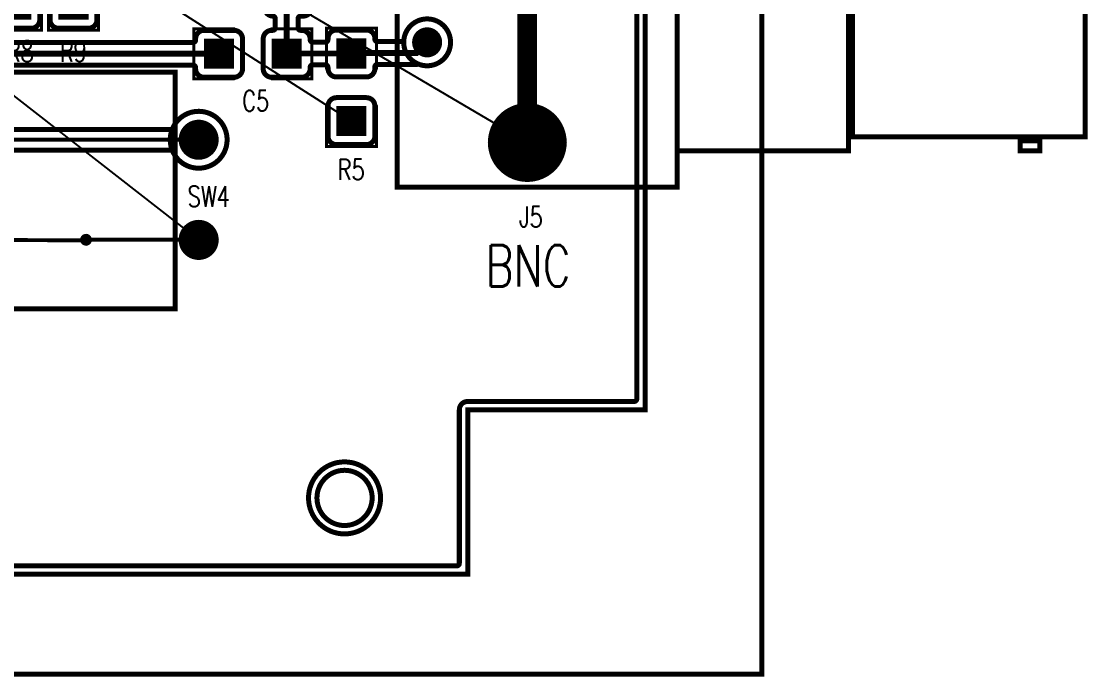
# Model space of a CAD drawing. Extents: x -6 to 155, y -5 to 91.
# Drawn here: x 101.4 to 155.4, y -5.2 to 28 of the extents above; entities that cross this region are included whole.
import ezdxf

# ---------------------------------------------------------------- set-up
doc = ezdxf.new("R2010")
doc.units = 0
for name, pattern in [('SIG_16', [2, 1, 1]), ('SIG_17', [2, 1, 1]), ('SIG_56', [2, 1, 1]), ('SIG_7', [2, 1, 1])]:
    doc.linetypes.add(name, pattern=pattern)
for name, color, linetype in [('2D_LINE_27', 6, 'CONTINUOUS'), ('BOARD_CUTOUT_00', 254, 'CONTINUOUS'), ('BOARD_OUTLINE_00', 254, 'CONTINUOUS'), ('DRIL_PLTE_THRU_01', 56, 'CONTINUOUS'), ('DRIL_PLTE_THRU_02', 136, 'CONTINUOUS'), ('DRIL_SYMBOL', 254, 'CONTINUOUS'), ('LINK_00', 6, 'CONTINUOUS'), ('PADS_BOT', 4, 'CONTINUOUS'), ('PADS_INNER', 2, 'CONTINUOUS'), ('PADS_TOP', 2, 'CONTINUOUS'), ('PART_NAME_01', 254, 'CONTINUOUS'), ('PART_TOP_2DLINE_00', 3, 'CONTINUOUS'), ('PART_TOP_2DLINE_01', 3, 'CONTINUOUS'), ('POUR_OUTLINE_01', 56, 'CONTINUOUS'), ('POUR_OUTLINE_02', 136, 'CONTINUOUS'), ('POUR_PADTHERM_02', 136, 'CONTINUOUS'), ('POUR_VIATHERM_02', 136, 'CONTINUOUS'), ('POUR_VOID_01', 56, 'CONTINUOUS'), ('POUR_VOID_02', 136, 'CONTINUOUS'), ('TEXT_26', 3, 'CONTINUOUS'), ('TRACE_01', 2, 'CONTINUOUS'), ('TRACE_02', 4, 'CONTINUOUS'), ('VIAPTS', 2, 'CONTINUOUS')]:
    doc.layers.add(name, color=color, linetype=linetype)
doc.styles.add('W0$2', font='simplex', dxfattribs={"width": 0.75})
doc.styles.add('W0$29997', font='simplex', dxfattribs={"width": 0.75})

# ---------------------------------------------------------------- blocks, each defined once
blk = doc.blocks.new('SMOOTH_0$254')
at = {"const_width": 0.127}
blk.add_lwpolyline([(-0.0635, 0, 1), (0.0635, 0, 1)], format="xyb", close=True, dxfattribs=at)
blk = doc.blocks.new('BOARD_16')
at = {"layer": 'BOARD_CUTOUT_00', "const_width": 0.254}
blk.add_lwpolyline([(196.35, -136.725, 1), (193.55, -136.725, 1)], format="xyb", close=True, dxfattribs=at)
at = {"layer": 'BOARD_OUTLINE_00', "const_width": 0.254}
blk.add_lwpolyline([(77.2, -62.6), (87.2, -62.6), (87.2, -54.6), (201.2, -54.6), (201.2, -64.6), (210.2, -64.6), (210.2, -132.26), (201.2, -132.26), (201.2, -140.6), (87.2, -140.6), (87.2, -132.6), (77.2, -132.6)], close=True, dxfattribs=at)
at = {"layer": 'BOARD_OUTLINE_00'}
for p in [(201.2, -132.26), (210.2, -132.26), (201.2, -140.6)]:
    blk.add_blockref('SMOOTH_0$254', p, dxfattribs=at)
blk = doc.blocks.new('DRAWING_40')
at = {"layer": '2D_LINE_27', "const_width": 0.254}
blk.add_lwpolyline([(6.5, -3.5), (151.5, -3.5), (151.5, -99.5), (6.5, -99.5)], close=True, dxfattribs=at)
at = {"layer": '2D_LINE_27'}
blk.add_blockref('SMOOTH_0$254', (151.5, -99.5), dxfattribs=at)
blk = doc.blocks.new('POUR_VOID_110')
at = {"layer": 'POUR_VOID_02', "const_width": 0.254}
blk.add_lwpolyline([(132.107, 8.44, 1), (134.993, 8.44, 1)], format="xyb", close=True, dxfattribs=at)
blk = doc.blocks.new('POUR_VOID_104')
at = {"layer": 'POUR_VOID_02', "const_width": 0.254}
blk.add_lwpolyline([(139.123, -9.725, 1), (142.777, -9.725, 1)], format="xyb", close=True, dxfattribs=at)
blk = doc.blocks.new('POUR_VOID_103')
at = {"layer": 'POUR_VOID_02', "const_width": 0.254}
blk.add_lwpolyline([(143.951, 13.38, 1), (146.329, 13.38, 1)], format="xyb", close=True, dxfattribs=at)
blk = doc.blocks.new('POUR_OUTLINE_98')
at = {"layer": 'POUR_OUTLINE_02', "const_width": 0.254}
blk.add_lwpolyline([(33.754, -13.173), (146.646, -13.173, 0.414214), (146.773, -13.046), (146.773, -5.26, -0.414214), (147.2, -4.833), (155.646, -4.833, 0.414214), (155.773, -4.706), (155.773, 50.506, 0.564943), (155.587, 50.618, -0.564943), (153.493, 51.88), (153.493, 54.88, -0.564943), (155.587, 56.142, 0.564943), (155.773, 56.254), (155.773, 61.846, 0.414214), (155.646, 61.973), (147.2, 61.973, -0.414214), (146.773, 62.4), (146.773, 71.846, 0.414214), (146.646, 71.973), (33.754, 71.973, 0.414214)], format="xyb", dxfattribs=at)
for name in ['POUR_VOID_103', 'POUR_VOID_110', 'POUR_VOID_104']:
    blk.add_blockref(name, (0, 0))
blk = doc.blocks.new('POUR_VIATHERM_161')
at = {"layer": 'POUR_VIATHERM_02'}
for points in [[(127.53625, 3.36625), (127.53625, 3.36625)], [(127.83625, 3.66625), (127.83625, 3.66625)], [(128.13625, 3.36625), (128.13625, 3.36625)], [(127.83625, 3.06625), (127.83625, 3.06625)]]:
    blk.add_lwpolyline(points, dxfattribs=at)
blk = doc.blocks.new('POUR_PADTHERM_165')
at = {"layer": 'POUR_PADTHERM_02'}
for points in [[(133.55, 4.376), (133.55, 4.376, 1), (133.55, 4.376), (133.55, 4.376, 1), (133.55, 4.376)], [(132.534, 3.36), (132.534, 3.36, 1), (132.534, 3.36), (132.534, 3.36, 1), (132.534, 3.36)], [(134.566, 3.36), (134.566, 3.36, 1), (134.566, 3.36), (134.566, 3.36, 1), (134.566, 3.36)], [(133.55, 2.344), (133.55, 2.344, 1), (133.55, 2.344), (133.55, 2.344, 1), (133.55, 2.344)]]:
    blk.add_lwpolyline(points, format="xyb", dxfattribs=at)
blk = doc.blocks.new('POUR_PADTHERM_168')
at = {"layer": 'POUR_PADTHERM_02'}
for points in [[(150.22, 10.3), (150.22, 10.3, 1), (150.22, 10.3), (150.22, 10.3, 1), (150.22, 10.3)], [(148.22, 8.3), (148.22, 8.3, 1), (148.22, 8.3), (148.22, 8.3, 1), (148.22, 8.3)], [(152.22, 8.3), (152.22, 8.3, 1), (152.22, 8.3), (152.22, 8.3, 1), (152.22, 8.3)], [(150.22, 6.3), (150.22, 6.3, 1), (150.22, 6.3), (150.22, 6.3, 1), (150.22, 6.3)]]:
    blk.add_lwpolyline(points, format="xyb", dxfattribs=at)
blk = doc.blocks.new('POUR_HEADER_0')
for name in ['POUR_OUTLINE_98', 'POUR_PADTHERM_168', 'POUR_PADTHERM_165', 'POUR_VIATHERM_161']:
    blk.add_blockref(name, (-33.2, -64.3))
blk = doc.blocks.new('POUR_VOID_61')
at = {"layer": 'POUR_VOID_01', "const_width": 0.254}
blk.add_lwpolyline([(144.663, 30.981), (144.663, 30.219, -0.493238), (142.846, 28.825, 0.268029), (142.723, 28.792), (141.055, 27.125, -0.198912), (140.4, 26.853), (138.318, 26.853, 0.289662), (138.204, 26.78, -0.362164), (136.526, 26.005, 0.268029), (136.403, 25.972), (136.175, 25.745, -0.198912), (135.52, 25.473), (127.957, 25.473, 0.198912), (127.867, 25.436), (126.284, 23.853, 0.198912), (126.247, 23.763), (126.247, 22.888, 0.161887), (126.272, 22.812, -1.208665), (124.173, 21.788, 0.764635), (123.927, 21.788, -0.187436), (123.416, 21.095, 0.257032), (123.357, 20.988), (123.357, 20.526, 0.198912), (123.394, 20.436), (123.89, 19.941, 0.198912), (123.98, 19.904), (125.062, 19.904, -0.414214), (125.489, 19.477), (125.489, 19.419, 0.414214), (125.616, 19.292), (125.884, 19.292, 0.414214), (126.011, 19.419), (126.011, 19.477, -0.414214), (126.438, 19.904), (127.962, 19.904, -0.414214), (128.389, 19.477), (128.389, 17.953, -0.414214), (127.962, 17.525), (126.438, 17.525, -0.414214), (126.011, 17.953), (126.011, 18.01, 0.414214), (125.884, 18.137), (125.616, 18.137, 0.414214), (125.489, 18.01), (125.489, 17.953, -0.414214), (125.062, 17.525), (123.538, 17.525, -0.011297), (123.519, 17.526, 0.684644), (123.423, 17.309), (124.221, 16.512, 0.198912), (124.311, 16.475), (125.062, 16.475, -0.414214), (125.489, 16.047), (125.489, 14.524, -0.414214), (125.062, 14.096), (123.538, 14.096, -0.414214), (123.111, 14.524), (123.111, 15.654, 0.198912), (123.074, 15.744), (121.35, 17.468, 0.086184), (121.314, 17.493, -1.420303), (122.282, 18.461, 0.086184), (122.307, 18.425), (122.895, 17.838, 0.684644), (123.111, 17.933, -0.011297), (123.111, 17.953), (123.111, 19.035, 0.198912), (123.074, 19.125), (122.519, 19.679, 0.066102), (122.493, 19.7, -0.268546), (122.203, 20.2), (122.203, 20.988, 0.257032), (122.144, 21.095, -0.187436), (121.633, 21.788, 0.764635), (121.387, 21.788, -0.187436), (120.876, 21.095, 0.257032), (120.817, 20.988), (120.817, 20.355, -0.198912), (120.648, 19.946), (119.726, 19.025, 0.198912), (119.689, 18.935), (119.689, 18.294, 0.198912), (119.726, 18.204), (121.908, 16.023, -0.198912), (122.077, 15.614), (122.077, 14.092, 0.198912), (122.114, 14.002), (122.702, 13.414, 0.198912), (122.792, 13.377), (133.269, 13.377, 0.414214), (133.396, 13.504), (133.396, 13.562, -0.414214), (133.823, 13.989), (135.347, 13.989, -0.414214), (135.775, 13.562), (135.775, 12.038, -0.414214), (135.347, 11.611), (133.823, 11.611, -0.414214), (133.396, 12.038), (133.396, 12.096, 0.414214), (133.269, 12.223), (122.5, 12.223, -0.198912), (122.092, 12.392), (121.092, 13.392, -0.198912), (120.923, 13.8), (120.923, 15.323, 0.198912), (120.886, 15.413), (118.91, 17.388, 0.198912), (118.82, 17.425), (117.738, 17.425, -0.414214), (117.311, 17.852), (117.311, 17.91, 0.414214), (117.184, 18.037), (116.716, 18.037, 0.414214), (116.589, 17.91), (116.589, 17.852, -0.414214), (116.162, 17.425), (114.638, 17.425, -0.414214), (114.211, 17.852), (114.211, 19.377, -0.414214), (114.638, 19.804), (116.162, 19.804, -0.414214), (116.589, 19.377), (116.589, 19.319, 0.414214), (116.716, 19.192), (117.184, 19.192, 0.414214), (117.311, 19.319), (117.311, 19.377, -0.414214), (117.738, 19.804), (118.82, 19.804, 0.198912), (118.91, 19.841), (119.626, 20.556, 0.198912), (119.663, 20.646), (119.663, 20.988, 0.257032), (119.604, 21.095, -0.158862), (119.134, 21.663, 0.827623), (118.889, 21.617), (118.889, 21.338, -0.414214), (118.462, 20.911), (116.938, 20.911, -0.414214), (116.511, 21.338), (116.511, 22.42, 0.198912), (116.474, 22.51), (115.777, 23.207, 0.310382), (115.635, 23.233, -0.104987), (115.462, 23.196), (113.938, 23.196, -0.414214), (113.511, 23.623), (113.511, 24.706, 0.198912), (113.474, 24.796), (111.992, 26.277, -0.198912), (111.823, 26.686), (111.823, 31.415, -0.198912), (111.992, 31.823), (113.277, 33.108, -0.198912), (113.686, 33.277), (117.708, 33.277, 0.198912), (117.798, 33.314), (118.986, 34.502, 0.198912), (119.023, 34.592), (119.023, 38.808, 0.198912), (118.986, 38.898), (117.158, 40.726, 0.198912), (117.068, 40.763), (117.012, 40.763, 0.257032), (116.905, 40.704, -0.187436), (116.212, 40.193, 0.764635), (116.212, 39.947, -7.497387), (115.588, 39.947, 0.764635), (115.588, 40.193, -0.764634), (115.588, 42.487, 0.764635), (115.588, 42.733, -0.764634), (115.588, 45.027, 0.764635), (115.588, 45.273, -7.497387), (116.212, 45.273, 0.764635), (116.212, 45.027, -0.764634), (116.212, 42.733, 0.764635), (116.212, 42.487, -0.187436), (116.905, 41.976, 0.257032), (117.012, 41.917), (117.36, 41.917, -0.198912), (117.768, 41.748), (120.008, 39.508, -0.198912), (120.177, 39.1), (120.177, 34.3, -0.198912), (120.008, 33.892), (118.408, 32.292, -0.198912), (118, 32.123), (113.977, 32.123, 0.198912), (113.887, 32.086), (113.014, 31.213, 0.198912), (112.977, 31.123), (112.977, 26.977, 0.198912), (113.014, 26.887), (114.29, 25.612, 0.198912), (114.38, 25.575), (115.462, 25.575, -0.414214), (115.889, 25.148), (115.889, 24.78, 0.198912), (115.926, 24.69), (117.29, 23.326, 0.198912), (117.38, 23.289), (118.462, 23.289, -0.414214), (118.889, 22.862), (118.889, 22.583, 0.827623), (119.134, 22.537, -0.361639), (120.469, 23.267, 0.740503), (120.583, 23.481), (116.864, 27.2, 0.198912), (116.774, 27.237), (116.016, 27.237, 0.414214), (115.889, 27.11), (115.889, 27.052, -0.414214), (115.462, 26.625), (113.938, 26.625, -0.414214), (113.511, 27.052), (113.511, 28.576, -0.414214), (113.938, 29.004), (115.462, 29.004, -0.414214), (115.889, 28.576), (115.889, 28.519, 0.414214), (116.016, 28.392), (117.066, 28.392, -0.043622), (117.166, 28.383, 0.20296), (117.262, 28.405, 0.202959), (117.326, 28.329, -0.079392), (117.474, 28.223), (122.402, 23.294, 0.257031), (122.519, 23.26, -0.401311), (123.927, 22.412, 0.764635), (124.173, 22.412, -0.094476), (124.368, 22.812, 0.161887), (124.393, 22.888), (124.393, 24.2, -0.198912), (124.665, 24.855), (126.865, 27.055, -0.198912), (127.52, 27.327), (135.083, 27.327, 0.198912), (135.173, 27.364), (135.42, 27.611, 0.198912), (135.457, 27.701), (135.457, 28.161, -0.799842), (138.204, 28.78, 0.289662), (138.318, 28.707), (139.963, 28.707, 0.198912), (140.053, 28.744), (141.74, 30.431, 0.198912), (141.777, 30.521), (141.777, 30.679, 0.198912), (141.74, 30.769), (135.445, 37.065, -0.198912), (135.173, 37.72), (135.173, 38.366, 0.414214), (135.046, 38.493), (133.378, 38.493, 0.274222), (133.266, 38.427, -0.776655), (130.557, 39.119), (130.557, 39.881, -0.211779), (131.031, 40.95, 0.211779), (131.073, 41.045), (131.073, 48.163, 0.198912), (131.036, 48.253), (128.79, 50.499, 0.510166), (128.587, 50.467, -0.623255), (125.996, 50.5, 0.289662), (125.882, 50.573), (124.308, 50.573, 0.161887), (124.232, 50.548, -1.996199), (124.232, 52.452, 0.161887), (124.308, 52.427), (125.882, 52.427, 0.289662), (125.996, 52.5, -0.632384), (128.604, 52.5, 0.289662), (128.718, 52.427), (129.1, 52.427, -0.198912), (129.755, 52.155), (132.655, 49.255, -0.198912), (132.927, 48.6), (132.927, 41.045, 0.211779), (132.969, 40.95, -0.112334), (133.336, 40.426, 0.304815), (133.454, 40.347), (135.21, 40.347, 0.177126), (135.292, 40.377, -0.91919), (137.057, 38.612, 0.177126), (137.027, 38.53), (137.027, 38.157, 0.198912), (137.064, 38.067), (142.723, 32.408, 0.268029), (142.846, 32.375, -0.493238)], format="xyb", close=True, dxfattribs=at)
blk = doc.blocks.new('POUR_VOID_60')
at = {"layer": 'POUR_VOID_01', "const_width": 0.254}
blk.add_lwpolyline([(128.389, 16.047), (128.389, 14.524, -0.414214), (127.962, 14.096), (126.438, 14.096, -0.414214), (126.011, 14.524), (126.011, 16.047, -0.414214), (126.438, 16.475), (127.962, 16.475, -0.414214)], format="xyb", close=True, dxfattribs=at)
blk = doc.blocks.new('POUR_VOID_57')
at = {"layer": 'POUR_VOID_01', "const_width": 0.254}
blk.add_lwpolyline([(122.277, 8.967), (132.123, 8.967, 0.293284), (132.238, 9.041, -4.583001), (132.238, 7.839, 0.293284), (132.123, 7.913), (122.277, 7.913, 0.293284)], format="xyb", dxfattribs=at)
blk = doc.blocks.new('POUR_VOID_54')
at = {"layer": 'POUR_VOID_01', "const_width": 0.254}
blk.add_lwpolyline([(143.96, 13.528, -2.851194), (144.736, 12.262, 0.12036), (144.676, 12.268, -0.033186), (144.6, 12.263), (142.616, 12.263, 0.414214), (142.489, 12.136), (142.489, 12.053, -0.414214), (142.062, 11.625), (140.538, 11.625, -0.414214), (140.111, 12.053), (140.111, 12.11, 0.414214), (139.984, 12.237), (139.331, 12.237, 0.414214), (139.204, 12.11), (139.204, 12.038, -0.414214), (138.776, 11.611), (137.252, 11.611, -0.414214), (136.825, 12.038), (136.825, 13.562, -0.414214), (137.252, 13.989), (137.31, 13.989, 0.414214), (137.437, 14.116), (137.437, 14.584, 0.407354), (137.313, 14.711, -0.407354), (136.896, 15.138), (136.896, 16.662, -0.414214), (137.323, 17.089), (138.847, 17.089, -0.414214), (139.275, 16.662), (139.275, 15.138, -0.414214), (138.847, 14.711), (138.719, 14.711, 0.414214), (138.592, 14.584), (138.592, 14.116, 0.414214), (138.719, 13.989), (138.776, 13.989, -0.414214), (139.204, 13.562), (139.204, 13.519, 0.414214), (139.331, 13.392), (139.984, 13.392, 0.414214), (140.111, 13.519), (140.111, 13.576, -0.414214), (140.538, 14.004), (142.062, 14.004, -0.414214), (142.489, 13.576), (142.489, 13.544, 0.414214), (142.616, 13.417), (143.834, 13.417, 0.378073)], format="xyb", close=True, dxfattribs=at)
blk = doc.blocks.new('POUR_VOID_53')
at = {"layer": 'POUR_VOID_01', "const_width": 0.254}
blk.add_lwpolyline([(142.489, 10.148), (142.489, 8.623, -0.414214), (142.062, 8.196), (140.538, 8.196, -0.414214), (140.111, 8.623), (140.111, 10.148, -0.414214), (140.538, 10.575), (142.062, 10.575, -0.414214)], format="xyb", close=True, dxfattribs=at)
blk = doc.blocks.new('POUR_VOID_52')
at = {"layer": 'POUR_VOID_01', "const_width": 0.254}
blk.add_lwpolyline([(139.123, -9.725, 1), (142.777, -9.725, 1)], format="xyb", close=True, dxfattribs=at)
blk = doc.blocks.new('POUR_OUTLINE_22')
at = {"layer": 'POUR_OUTLINE_01', "const_width": 0.254}
blk.add_lwpolyline([(33.754, -13.173), (146.646, -13.173, 0.414214), (146.773, -13.046), (146.773, -5.26, -0.414214), (147.2, -4.833), (155.646, -4.833, 0.414214), (155.773, -4.706), (155.773, 50.506, 0.564943), (155.587, 50.618, -0.564943), (153.493, 51.88), (153.493, 54.88, -0.564943), (155.587, 56.142, 0.564943), (155.773, 56.254), (155.773, 61.846, 0.414214), (155.646, 61.973), (147.2, 61.973, -0.414214), (146.773, 62.4), (146.773, 71.846, 0.414214), (146.646, 71.973), (33.754, 71.973, 0.414214)], format="xyb", dxfattribs=at)
for name in ['POUR_VOID_57', 'POUR_VOID_61', 'POUR_VOID_54', 'POUR_VOID_60', 'POUR_VOID_53', 'POUR_VOID_52']:
    blk.add_blockref(name, (0, 0))
blk = doc.blocks.new('POUR_HEADER_1')
blk.add_blockref('POUR_OUTLINE_22', (-32.3, -65.7))
blk = doc.blocks.new('PART_BODY_TOP_21')
at = {"layer": 'PART_TOP_2DLINE_01', "const_width": 0.254}
for points in [[(-4.8, 28.3), (4.8, 28.3), (4.8, 16.5), (-4.8, 16.5)], [(-5.5, 26), (-5, 26), (-5, 25), (-5.5, 25)], [(5, 26), (5.5, 26), (5.5, 25), (5, 25)], [(-5.5, 16.3), (5.5, 16.3), (5.5, 7.6), (-5.5, 7.6)], [(-7.35, -6.6), (7.35, -6.6), (7.35, 7.6), (-7.35, 7.6)]]:
    blk.add_lwpolyline(points, close=True, dxfattribs=at)
at = {"layer": 'PART_TOP_2DLINE_01'}
for p in [(-4.8, 28.3), (4.8, 28.3), (-5.5, 26), (-5, 26), (5, 26), (5.5, 26), (-5.5, 25), (-5, 25), (5, 25), (5.5, 25), (-5.5, 16.3), (-4.8, 16.5), (4.8, 16.5), (5.5, 16.3), (-7.35, 7.6), (-5.5, 7.6), (5.5, 7.6), (7.35, 7.6), (-7.35, -6.6), (7.35, -6.6)]:
    blk.add_blockref('SMOOTH_0$254', p, dxfattribs=at)
blk = doc.blocks.new('DRIL_SYMBOL_2')
at = {"layer": 'DRIL_SYMBOL', "const_width": 0.0508}
for points in [[(-0.254, 0), (0.254, 0)], [(0, -0.254), (0, 0.254)]]:
    blk.add_lwpolyline(points, dxfattribs=at)
blk = doc.blocks.new('DRIL_HOLE_2')
at = {"const_width": 1}
blk.add_lwpolyline([(-0.5, 0, 1), (0.5, 0, 1)], format="xyb", close=True, dxfattribs=at)
blk.add_blockref('DRIL_SYMBOL_2', (0, 0))
blk = doc.blocks.new('PAD_4')
at = {"const_width": 2}
blk.add_lwpolyline([(0, -1, 1), (0, 1, 1)], format="xyb", close=True, dxfattribs=at)
blk = doc.blocks.new('STK_TOP_22')
at = {"layer": 'DRIL_PLTE_THRU_01'}
blk.add_blockref('DRIL_HOLE_2', (0, 0), dxfattribs=at)
at = {"layer": 'DRIL_PLTE_THRU_02'}
blk.add_blockref('DRIL_HOLE_2', (0, 0), dxfattribs=at)
at = {"layer": 'PADS_BOT'}
blk.add_blockref('PAD_4', (0, 0), dxfattribs=at)
at = {"layer": 'PADS_INNER'}
blk.add_blockref('PAD_4', (0, 0), dxfattribs=at)
at = {"layer": 'PADS_TOP'}
blk.add_blockref('PAD_4', (0, 0), dxfattribs=at)
blk = doc.blocks.new('DRIL_SYMBOL_0$9')
at = {"layer": 'DRIL_SYMBOL', "const_width": 0.0508}
for points in [[(-0.254, 0), (0.254, 0)], [(0, -0.254), (0, 0.254)]]:
    blk.add_lwpolyline(points, dxfattribs=at)
blk = doc.blocks.new('DRIL_HOLE_0$9')
at = {"const_width": 0.45}
blk.add_lwpolyline([(-0.225, 0, 1), (0.225, 0, 1)], format="xyb", close=True, dxfattribs=at)
blk.add_blockref('DRIL_SYMBOL_0$9', (0, 0))
blk = doc.blocks.new('PAD_1')
at = {"const_width": 0.762}
blk.add_lwpolyline([(0, -0.381, 1), (0, 0.381, 1)], format="xyb", close=True, dxfattribs=at)
blk = doc.blocks.new('STK_TOP_21')
at = {"layer": 'DRIL_PLTE_THRU_01'}
blk.add_blockref('DRIL_HOLE_0$9', (0, 0), dxfattribs=at)
at = {"layer": 'DRIL_PLTE_THRU_02'}
blk.add_blockref('DRIL_HOLE_0$9', (0, 0), dxfattribs=at)
at = {"layer": 'PADS_BOT'}
blk.add_blockref('PAD_1', (0, 0), dxfattribs=at)
at = {"layer": 'PADS_INNER'}
blk.add_blockref('PAD_1', (0, 0), dxfattribs=at)
at = {"layer": 'PADS_TOP'}
blk.add_blockref('PAD_1', (0, 0), dxfattribs=at)
blk = doc.blocks.new('SYM_TOP_6')
for name, p in [('PART_BODY_TOP_21', (0, 0)), ('STK_TOP_22', (-5.08, 0)), ('STK_TOP_22', (5.08, 0)), ('STK_TOP_21', (-2.54, -5.08)), ('STK_TOP_21', (0, -5.08))]:
    blk.add_blockref(name, p)
blk = doc.blocks.new('PART_TOP_5')
blk.add_blockref('SYM_TOP_6', (0, 0))
at = {"layer": 'PART_NAME_01', "style": 'W0$2', "width": 0.75}
blk.add_text('J5', height=1.05, rotation=90, dxfattribs=at).set_placement((9.38, -0.42))
blk = doc.blocks.new('PART_BODY_TOP_20')
at = {"layer": 'PART_TOP_2DLINE_00', "const_width": 0.254}
blk.add_lwpolyline([(-5.35, -6.04), (5.15, -6.04), (5.15, 5.96), (-5.35, 5.96)], close=True, dxfattribs=at)
at = {"layer": 'PART_TOP_2DLINE_00'}
for p in [(-5.35, 5.96), (5.15, 5.96), (-5.35, -6.04), (5.15, -6.04)]:
    blk.add_blockref('SMOOTH_0$254', p, dxfattribs=at)
blk = doc.blocks.new('DRIL_SYMBOL_1$143')
at = {"layer": 'DRIL_SYMBOL', "const_width": 0.0508}
for points in [[(-0.254, 0), (0.254, 0)], [(0, -0.254), (0, 0.254)]]:
    blk.add_lwpolyline(points, dxfattribs=at)
blk = doc.blocks.new('DRIL_HOLE_1$143')
at = {"const_width": 0.5715}
blk.add_lwpolyline([(-0.28575, 0, 1), (0.28575, 0, 1)], format="xyb", close=True, dxfattribs=at)
blk.add_blockref('DRIL_SYMBOL_1$143', (0, 0))
blk = doc.blocks.new('PAD_3')
at = {"const_width": 1.016}
blk.add_lwpolyline([(0, -0.508, 1), (0, 0.508, 1)], format="xyb", close=True, dxfattribs=at)
blk = doc.blocks.new('STK_TOP_17')
at = {"layer": 'DRIL_PLTE_THRU_01'}
blk.add_blockref('DRIL_HOLE_1$143', (0, 0), dxfattribs=at)
at = {"layer": 'DRIL_PLTE_THRU_02'}
blk.add_blockref('DRIL_HOLE_1$143', (0, 0), dxfattribs=at)
at = {"layer": 'PADS_BOT'}
blk.add_blockref('PAD_3', (0, 0), dxfattribs=at)
at = {"layer": 'PADS_INNER'}
blk.add_blockref('PAD_3', (0, 0), dxfattribs=at)
at = {"layer": 'PADS_TOP'}
blk.add_blockref('PAD_3', (0, 0), dxfattribs=at)
blk = doc.blocks.new('SYM_TOP_5')
for name, p in [('PART_BODY_TOP_20', (0, 0)), ('STK_TOP_17', (-6.35, 2.54)), ('STK_TOP_17', (6.35, 2.54)), ('STK_TOP_17', (-6.35, -2.54)), ('STK_TOP_17', (6.35, -2.54))]:
    blk.add_blockref(name, p)
blk = doc.blocks.new('PART_TOP_6')
blk.add_blockref('SYM_TOP_5', (0, 0))
at = {"layer": 'PART_NAME_01', "style": 'W0$2', "width": 0.75}
blk.add_text('SW4', height=1.05, dxfattribs=at).set_placement((5.778, -0.858))
blk = doc.blocks.new('SMOOTH_0$1524')
at = {"const_width": 0.0762}
blk.add_lwpolyline([(-0.0381, 0, 1), (0.0381, 0, 1)], format="xyb", close=True, dxfattribs=at)
blk = doc.blocks.new('PART_BODY_TOP_26')
at = {"layer": 'PART_TOP_2DLINE_00', "const_width": 0.1524}
for points in [[(-0.9525, 1.27), (-2.9972, 1.27), (-2.9972, -1.27), (-0.9525, -1.27)], [(0.9525, 1.27), (2.9972, 1.27), (2.9972, -1.27), (0.9525, -1.27)]]:
    blk.add_lwpolyline(points, dxfattribs=at)
at = {"layer": 'PART_TOP_2DLINE_00'}
for p in [(-2.9972, 1.27), (-0.9525, 1.27), (0.9525, 1.27), (2.9972, 1.27), (-2.9972, -1.27), (-0.9525, -1.27), (0.9525, -1.27), (2.9972, -1.27)]:
    blk.add_blockref('SMOOTH_0$1524', p, dxfattribs=at)
blk = doc.blocks.new('DRIL_HOLE_0')
blk.add_lwpolyline([(0, 0, 1), (0, 0, 1)], format="xyb", close=True)
blk = doc.blocks.new('PAD_5')
blk.add_lwpolyline([(0, 0, 1), (0, 0, 1)], format="xyb", close=True)
blk = doc.blocks.new('PAD_2')
at = {"const_width": 1.524}
blk.add_lwpolyline([(-0.762, 0), (0.762, 0)], dxfattribs=at)
blk = doc.blocks.new('STK_TOP_23')
at = {"layer": 'DRIL_PLTE_THRU_01'}
blk.add_blockref('DRIL_HOLE_0', (0, 0), dxfattribs=at)
at = {"layer": 'DRIL_PLTE_THRU_02'}
blk.add_blockref('DRIL_HOLE_0', (0, 0), dxfattribs=at)
at = {"layer": 'PADS_BOT'}
blk.add_blockref('PAD_5', (0, 0), dxfattribs=at)
at = {"layer": 'PADS_INNER'}
blk.add_blockref('PAD_5', (0, 0), dxfattribs=at)
at = {"layer": 'PADS_TOP'}
blk.add_blockref('PAD_2', (0, 0), dxfattribs=at)
blk = doc.blocks.new('SYM_TOP_11')
for name, p in [('PART_BODY_TOP_26', (0, 0)), ('STK_TOP_23', (-1.7145, 0)), ('STK_TOP_23', (1.7145, 0))]:
    blk.add_blockref(name, p)
blk = doc.blocks.new('PART_TOP_14')
blk.add_blockref('SYM_TOP_11', (0, 0))
at = {"layer": 'PART_NAME_01', "style": 'W0$2', "width": 0.75}
blk.add_text('C5', height=1.05, rotation=180, dxfattribs=at).set_placement((0.55, 2.91))
blk = doc.blocks.new('PART_TOP_20')
blk.add_blockref('SYM_TOP_11', (0, 0))
at = {"layer": 'PART_NAME_01', "style": 'W0$2', "width": 0.75}
blk.add_text('R5', height=1.05, rotation=270, dxfattribs=at).set_placement((-4.7, 0.7))
blk = doc.blocks.new('PART_TOP_21')
blk.add_blockref('SYM_TOP_11', (0, 0))
at = {"layer": 'PART_NAME_01', "style": 'W0$2', "width": 0.75}
blk.add_text('R8', height=1.05, rotation=270, dxfattribs=at).set_placement((-4.6, 0.5))
blk = doc.blocks.new('PART_TOP_22')
blk.add_blockref('SYM_TOP_11', (0, 0))
at = {"layer": 'PART_NAME_01', "style": 'W0$2', "width": 0.75}
blk.add_text('R9', height=1.05, rotation=90, dxfattribs=at).set_placement((4.6, -0.7))
blk = doc.blocks.new('SMOOTH_0$2')
at = {"const_width": 0.1}
blk.add_lwpolyline([(-0.05, 0, 1), (0.05, 0, 1)], format="xyb", close=True, dxfattribs=at)
blk = doc.blocks.new('SMOOTH_0$3')
at = {"const_width": 0.15}
blk.add_lwpolyline([(-0.075, 0, 1), (0.075, 0, 1)], format="xyb", close=True, dxfattribs=at)
blk = doc.blocks.new('SMOOTH_1')
at = {"const_width": 0.5}
blk.add_lwpolyline([(-0.25, 0, 1), (0.25, 0, 1)], format="xyb", close=True, dxfattribs=at)
blk = doc.blocks.new('TRACE_4')
at = {"layer": 'TRACE_01', "linetype": 'SIG_56', "const_width": 1}
blk.add_lwpolyline([(127.02, 21.9), (127.02, 31.405)], dxfattribs=at)
at = {"layer": 'TRACE_01'}
for p in [(127.02, 31.405), (127.02, 21.9)]:
    blk.add_blockref('SMOOTH_1', p, dxfattribs=at)
blk = doc.blocks.new('DRIL_SYMBOL_0$3')
at = {"layer": 'DRIL_SYMBOL', "const_width": 0.0508}
for points in [[(-0.254, 0), (0.254, 0)], [(0, -0.254), (0, 0.254)]]:
    blk.add_lwpolyline(points, dxfattribs=at)
blk = doc.blocks.new('DRIL_HOLE_0$3')
at = {"const_width": 0.15}
blk.add_lwpolyline([(-0.075, 0, 1), (0.075, 0, 1)], format="xyb", close=True, dxfattribs=at)
blk.add_blockref('DRIL_SYMBOL_0$3', (0, 0))
blk = doc.blocks.new('PAD_19')
at = {"const_width": 0.3}
blk.add_lwpolyline([(0, -0.15, 1), (0, 0.15, 1)], format="xyb", close=True, dxfattribs=at)
blk = doc.blocks.new('STK_TOP_3')
at = {"layer": 'DRIL_PLTE_THRU_01'}
blk.add_blockref('DRIL_HOLE_0$3', (0, 0), dxfattribs=at)
at = {"layer": 'DRIL_PLTE_THRU_02'}
blk.add_blockref('DRIL_HOLE_0$3', (0, 0), dxfattribs=at)
at = {"layer": 'PADS_BOT'}
blk.add_blockref('PAD_19', (0, 0), dxfattribs=at)
at = {"layer": 'PADS_INNER'}
blk.add_blockref('PAD_19', (0, 0), dxfattribs=at)
at = {"layer": 'PADS_TOP'}
blk.add_blockref('PAD_19', (0, 0), dxfattribs=at)
blk = doc.blocks.new('SYM_TOP_1')
blk.add_blockref('STK_TOP_3', (0, 0))

msp = doc.modelspace()

# ---------------------------------------------------------------- linework, layer by layer
at = {"layer": 'LINK_00', "linetype": 'SIG_56'}
for p in [(118.1, 22.9855), (110.35, 16.96), (127.02, 21.9)]:
    msp.add_line(p, (33.33, 77.065), dxfattribs=at)
at = {"layer": 'TRACE_01', "linetype": 'SIG_17', "const_width": 0.3}
msp.add_lwpolyline([(95.3, 32.2145), (98.3, 29.2145), (98.3, 27.4), (99.3, 26.4), (111.3855, 26.4)], dxfattribs=at)
at = {"layer": 'TRACE_01', "linetype": 'SIG_16', "const_width": 0.3}
for points in [[(114.8145, 26.4), (114.8145, 29.429), (114.8855, 29.5)], [(118.1, 26.4145), (118.1255, 26.44), (121.4, 26.44), (121.94, 26.98)], [(114.8145, 26.4), (114.829, 26.4145), (118.1, 26.4145)]]:
    msp.add_lwpolyline(points, dxfattribs=at)
at = {"layer": 'TRACE_01', "linetype": 'SIG_7', "const_width": 0.2}
msp.add_lwpolyline([(97.65, 22.04), (110.35, 22.04)], dxfattribs=at)
at = {"layer": 'TRACE_01', "linetype": 'SIG_56', "const_width": 0.2}
msp.add_lwpolyline([(104.63625, 16.96625), (110.34375, 16.96625), (110.35, 16.96)], dxfattribs=at)
at = {"layer": 'TRACE_02', "linetype": 'SIG_56', "const_width": 0.2}
for points in [[(104.61, 16.94), (97.65, 16.96)], [(104.61, 16.94), (104.63625, 16.96625)]]:
    msp.add_lwpolyline(points, dxfattribs=at)

# ---------------------------------------------------------------- block references
for name, p in [('DRAWING_40', (-12.59, 94.435)), ('BOARD_16', (-77.2, 140.6)), ('TRACE_4', (0, 0)), ('PART_TOP_6', (104, 19.5))]:
    msp.add_blockref(name, p)
at = {"linetype": 'SIG_56'}
for name, p in [('POUR_HEADER_0', (10, 77.9)), ('POUR_HEADER_1', (9.1, 79.3))]:
    msp.add_blockref(name, p, dxfattribs=at)
for name, p, rotation in [('PART_TOP_5', (127.02, 26.98), 270), ('PART_TOP_21', (101.1, 30.6), 90), ('PART_TOP_22', (104, 30.6), 270), ('PART_TOP_14', (113.1, 26.4), 180), ('PART_TOP_20', (118.1, 24.7), 90)]:
    msp.add_blockref(name, p, dxfattribs=dict(rotation=rotation))
at = {"layer": 'TRACE_01'}
for name, p in [('SMOOTH_0$3', (121.94, 26.98)), ('SMOOTH_0$3', (111.3855, 26.4)), ('SMOOTH_0$3', (114.8145, 26.4)), ('SMOOTH_0$3', (114.8145, 26.4)), ('SMOOTH_0$3', (114.829, 26.4145)), ('SMOOTH_0$3', (118.1, 26.4145)), ('SMOOTH_0$3', (118.1, 26.4145)), ('SMOOTH_0$3', (118.1255, 26.44)), ('SMOOTH_0$3', (121.4, 26.44)), ('SMOOTH_0$2', (110.35, 22.04)), ('SMOOTH_0$2', (104.63625, 16.96625)), ('SMOOTH_0$2', (110.34375, 16.96625)), ('SMOOTH_0$2', (110.35, 16.96))]:
    msp.add_blockref(name, p, dxfattribs=at)
at = {"layer": 'TRACE_02'}
for p in [(104.61, 16.94), (104.61, 16.94), (104.63625, 16.96625)]:
    msp.add_blockref('SMOOTH_0$2', p, dxfattribs=at)
at = {"layer": 'VIAPTS', "linetype": 'SIG_56'}
msp.add_blockref('SYM_TOP_1', (104.63625, 16.96625), dxfattribs=at)

# ---------------------------------------------------------------- texts
at = {"layer": 'TEXT_26', "style": 'W0$29997', "width": 0.75}
msp.add_text('BNC', height=2.1, dxfattribs=at).set_placement((124.9, 14.6))

doc.saveas('drawing.dxf')
